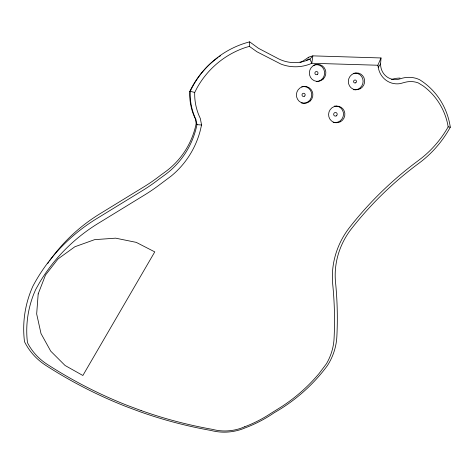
<?xml version="1.0" encoding="UTF-8"?>
<svg xmlns="http://www.w3.org/2000/svg" width="474" height="474" viewBox="0 0 474 474"><rect width="100%" height="100%" fill="white"/><g stroke="black" fill="none" stroke-linecap="round" stroke-linejoin="round"><path stroke-width="0.71" d="M300.006 62.42A36.694 35.378 -86.4 0 0 301.778 61.816L309.024 57.022L312.858 55.867L381.019 57.958L377.861 65.24L311.803 63.267L309.463 64.257A43.134 41.534 -85.9 0 1 280.892 64.055L256.961 51.79L249.377 46.369L245.259 47.59A87.103 85.67 -70.5 0 0 197.249 87.53L194.707 92.442L194.678 93.787A54.771 53.769 -87 0 0 199.151 115.917L200.342 118.541L201.569 125L200.123 131.126A91.369 89.059 47.7 0 1 171.185 176.061L158.038 185.909A208.021 197.741 51.7 0 1 145.056 194.69L100.121 222.217A174.041 165.787 -10.4 0 0 39.703 282.38L35.615 289.655L33.861 293.803A108.896 104.244 -1.3 0 0 27.059 338.774L27.456 342.643L28.304 344.26A57.164 54.48 6.8 0 0 47.11 364.269A484.677 462.008 -88.9 0 0 127.239 405.377L141.133 410.567M381.019 57.958L380.581 63.966L378.246 67.249A20.607 19.606 -70.5 0 0 400.145 83.62L404.885 82.328A23.416 22.29 -64.7 0 1 418.275 82.92L423.045 85.835A67.166 64.434 -60.4 0 1 447.592 123.726L448.161 126.86L446.994 128.91A105.933 101.697 -71.6 0 1 421.499 158.156L418.376 160.55A319.802 286.468 -40.3 0 0 349.717 227.259A79.448 75.206 -42.6 0 0 332.393 279.411L332.718 284.299A410.881 381.529 16.5 0 1 334.075 338.406A57.644 55.114 -23.1 0 1 326.45 363.748L319.103 373.5A168.863 164.46 -7.8 0 1 281.556 406.728L270.453 413.636A127.666 123.163 -11.1 0 1 244.667 426.778M249.377 46.369L249.668 41.86L258.484 48.307L278.605 58.859A38.264 36.854 -86 0 0 309.949 59.102L312.858 55.867L311.803 63.267L309.949 59.102L306.198 60.162M201.569 125L196.959 124.644L196.2 123.518L195.288 118.743A56.341 55.34 -88.1 0 1 189.754 91.506L190.24 91.298A90.7 89.225 -70.8 0 1 249.668 41.86M244.667 426.784L241.112 428.176A46.944 44.485 -14.9 0 1 215.948 430.161L212.204 429.326A485.364 462.6 -88.9 0 1 141.133 410.567M308.112 57.864L308.912 57.887M448.161 126.86L450.3 127.21A109.435 105.092 -71.7 0 1 418.791 163.346A313.438 281.023 -40.4 0 0 351.554 228.628A74.732 70.78 -42.6 0 0 335.539 282.338A411.645 382.494 16.6 0 1 336.86 336.552A61.247 58.58 -23.1 0 1 327.38 365.661A171.701 167.281 -7.7 0 1 274.15 412.771A130.676 126.12 -11 0 1 245.568 427.714A50.653 48.028 -14.9 0 1 210.96 430.445A485.121 462.553 -89 0 1 139.937 411.71L126.025 406.52A485.121 462.553 -89 0 1 45.794 365.389A60.933 58.101 6.9 0 1 24.506 341.707A112.202 107.462 -1.2 0 1 32.866 286.249A176.784 168.489 -10.3 0 1 98.462 217.566L142.994 190.281A201.77 191.857 51.8 0 0 159.649 178.674L164.448 175.214A86.114 83.951 47.8 0 0 196.959 124.644L196.005 119.673A58.699 57.632 -87.2 0 1 190.24 91.298L194.707 92.442M377.861 65.24L378.246 67.249M196.2 123.518A82.6 80.562 48.2 0 1 164.993 172.08L160.384 175.404A193.137 183.924 51.9 0 1 144.386 186.555L101.62 212.767A170.024 162.44 -10.1 0 0 49.403 261.103M313.184 65.418A8.437 8.171 -76.8 0 1 324.477 71.367A8.437 8.171 -76.8 0 1 316.235 81.522M301.66 86.778A8.372 8.147 -74.8 0 1 311.744 94.954A8.372 8.147 -74.8 0 1 301.292 102.929M189.754 91.506A87.098 85.735 -72 0 1 218.081 57.478M219.243 56.661A87.098 85.735 -72 0 1 220.416 55.861M450.3 127.21A70.904 68.043 -60.5 0 0 419.484 79.632A27.557 26.248 -64.8 0 0 400.346 78.779A16.015 15.245 -70.6 0 1 380.581 63.966M47.827 263.384A170.024 162.44 -10.1 0 1 48.609 262.24M391.536 79.478A26.455 25.252 -65.2 0 1 400.02 78.086M334.271 106.14A8.301 8.046 -67.4 0 1 343.484 114.714A8.301 8.046 -67.4 0 1 333.104 122.262M353.195 73.381A8.396 8.076 -71.3 0 1 363.125 81.208A8.396 8.076 -71.3 0 1 353.337 89.705M38.187 293.921L36.67 313.948L40.995 333.542L50.736 351.163L65.08 365.495L82.867 375.485L154.767 251.884L136.239 242.368L115.638 238.161L94.616 239.654L74.886 246.753L58.059 258.887L45.498 275.056L38.187 293.921M323.274 78.986A8.508 8.236 -76.7 0 0 319.968 64.725A8.508 8.236 -76.7 0 0 309.581 74.987A8.508 8.236 -76.7 0 0 323.274 78.986M317.527 74.264A1.612 1.558 -76.8 0 0 316.899 71.562A1.612 1.558 -76.8 0 0 314.932 73.506A1.612 1.558 -76.8 0 0 317.527 74.264M310.31 100.891A8.443 8.218 -74.6 0 0 306.968 86.748A8.443 8.218 -74.6 0 0 296.629 96.951A8.443 8.218 -74.6 0 0 310.31 100.891M355.707 82.808A1.505 1.452 -71.3 0 0 355.796 80.207A1.505 1.452 -71.3 0 0 353.568 81.481A1.505 1.452 -71.3 0 0 355.707 82.808M360.323 88.715A8.467 8.141 -71.2 0 0 360.844 74.11A8.467 8.141 -71.2 0 0 348.325 81.25A8.467 8.141 -71.2 0 0 360.323 88.715M340.575 121.7A8.372 8.111 -67.3 0 0 341.037 107.266A8.372 8.111 -67.3 0 0 328.589 114.358A8.372 8.111 -67.3 0 0 340.575 121.7M304.687 96.056A1.635 1.588 -74.8 0 0 304.041 93.319A1.635 1.588 -74.8 0 0 302.045 95.292A1.635 1.588 -74.8 0 0 304.687 96.056M336.267 115.887A1.825 1.766 -67.4 0 0 336.368 112.741A1.825 1.766 -67.4 0 0 333.655 114.293A1.825 1.766 -67.4 0 0 336.267 115.887"/></g></svg>
